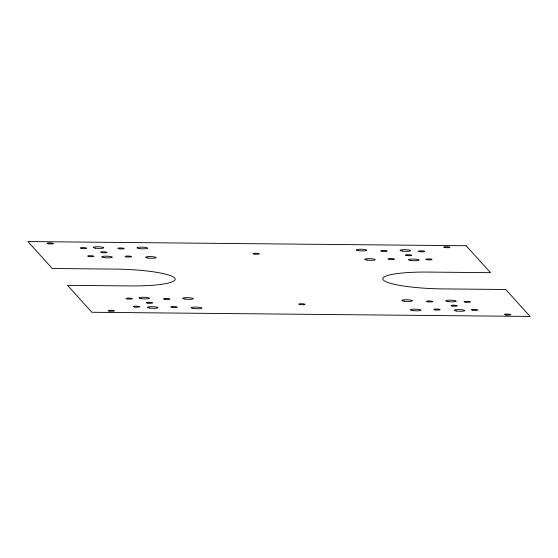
<?xml version="1.0" encoding="UTF-8"?>
<svg xmlns="http://www.w3.org/2000/svg" width="558" height="558" viewBox="0 0 558 558"><rect width="100%" height="100%" fill="white"/><g stroke="black" fill="none" stroke-linecap="round" stroke-linejoin="round"><path stroke-width="0.84" d="M466.146 245.736L27.9 241.565L52.264 268.503L114.871 269.096A52.752 8.251 1.9 0 1 174.654 278.01A52.752 8.251 1.9 0 1 130.098 285.926L67.49 285.333L91.854 312.264L530.1 316.435L505.736 289.497L443.129 288.904A52.752 8.251 1.9 0 1 383.346 279.99A52.752 8.251 1.9 0 1 427.902 272.074L490.51 272.667L466.146 245.736M147.779 303.161A3.167 0.495 1.9 0 0 152.655 302.931A3.167 0.495 1.9 0 0 148.058 302.31A3.167 0.495 1.9 0 0 147.779 303.161M164.994 299.318A3.167 0.495 1.9 0 0 169.869 299.088A3.167 0.495 1.9 0 0 165.273 298.474A3.167 0.495 1.9 0 0 164.994 299.318M127.426 298.962A3.167 0.495 1.9 0 0 132.309 298.732A3.167 0.495 1.9 0 0 127.712 298.118A3.167 0.495 1.9 0 0 127.426 298.962M134.736 307.039A3.167 0.495 1.9 0 0 139.619 306.809A3.167 0.495 1.9 0 0 135.022 306.196A3.167 0.495 1.9 0 0 134.736 307.039M172.303 307.402A3.167 0.495 1.9 0 0 177.179 307.165A3.167 0.495 1.9 0 0 172.582 306.551A3.167 0.495 1.9 0 0 172.303 307.402M149.851 308.107A5.273 0.823 1.9 0 0 157.984 307.716A5.273 0.823 1.9 0 0 150.318 306.691A5.273 0.823 1.9 0 0 149.851 308.107M193.675 308.525A5.273 0.823 1.9 0 0 201.808 308.135A5.273 0.823 1.9 0 0 194.142 307.109A5.273 0.823 1.9 0 0 193.675 308.525M185.151 299.095A5.273 0.823 1.9 0 0 193.284 298.704A5.273 0.823 1.9 0 0 185.619 297.679A5.273 0.823 1.9 0 0 185.151 299.095M141.32 298.676A5.273 0.823 1.9 0 0 149.453 298.293A5.273 0.823 1.9 0 0 141.795 297.268A5.273 0.823 1.9 0 0 141.32 298.676M109.48 311.141A3.167 0.495 1.9 0 0 114.362 310.911A3.167 0.495 1.9 0 0 109.759 310.297A3.167 0.495 1.9 0 0 109.48 311.141M300.12 304.612A3.167 0.495 1.9 0 0 305.003 304.375A3.167 0.495 1.9 0 0 300.399 303.761A3.167 0.495 1.9 0 0 300.12 304.612M254.441 254.113A3.167 0.495 1.9 0 0 259.317 253.876A3.167 0.495 1.9 0 0 254.72 253.262A3.167 0.495 1.9 0 0 254.441 254.113M48.574 243.811A3.167 0.495 1.9 0 0 53.449 243.574A3.167 0.495 1.9 0 0 48.853 242.96A3.167 0.495 1.9 0 0 48.574 243.811M445.082 247.578A3.167 0.495 1.9 0 0 449.957 247.347A3.167 0.495 1.9 0 0 445.361 246.734A3.167 0.495 1.9 0 0 445.082 247.578M505.987 314.914A3.167 0.495 1.9 0 0 510.87 314.677A3.167 0.495 1.9 0 0 506.266 314.063A3.167 0.495 1.9 0 0 505.987 314.914M139.465 248.596A5.273 0.823 1.9 0 0 147.598 248.205A5.273 0.823 1.9 0 0 139.939 247.18A5.273 0.823 1.9 0 0 139.465 248.596M104.172 257.608A5.273 0.823 1.9 0 0 112.304 257.217A5.273 0.823 1.9 0 0 104.639 256.192A5.273 0.823 1.9 0 0 104.172 257.608M147.996 258.019A5.273 0.823 1.9 0 0 156.128 257.636A5.273 0.823 1.9 0 0 148.463 256.61A5.273 0.823 1.9 0 0 147.996 258.019M95.641 248.177A5.273 0.823 1.9 0 0 103.774 247.794A5.273 0.823 1.9 0 0 96.109 246.769A5.273 0.823 1.9 0 0 95.641 248.177M119.307 248.819A3.167 0.495 1.9 0 0 124.19 248.589A3.167 0.495 1.9 0 0 119.593 247.975A3.167 0.495 1.9 0 0 119.307 248.819M81.747 248.463A3.167 0.495 1.9 0 0 86.63 248.233A3.167 0.495 1.9 0 0 82.026 247.613A3.167 0.495 1.9 0 0 81.747 248.463M126.617 256.903A3.167 0.495 1.9 0 0 131.5 256.666A3.167 0.495 1.9 0 0 126.903 256.052A3.167 0.495 1.9 0 0 126.617 256.903M102.093 252.662A3.167 0.495 1.9 0 0 106.976 252.432A3.167 0.495 1.9 0 0 102.379 251.811A3.167 0.495 1.9 0 0 102.093 252.662M89.057 256.541A3.167 0.495 1.9 0 0 93.932 256.31A3.167 0.495 1.9 0 0 89.336 255.697A3.167 0.495 1.9 0 0 89.057 256.541M406.782 255.557A3.167 0.495 1.9 0 0 411.665 255.327A3.167 0.495 1.9 0 0 407.061 254.713A3.167 0.495 1.9 0 0 406.782 255.557M389.568 259.4A3.167 0.495 1.9 0 0 394.45 259.17A3.167 0.495 1.9 0 0 389.847 258.549A3.167 0.495 1.9 0 0 389.568 259.4M410.939 260.523A5.273 0.823 1.9 0 0 419.072 260.133A5.273 0.823 1.9 0 0 411.413 259.107A5.273 0.823 1.9 0 0 410.939 260.523M382.258 251.323A3.167 0.495 1.9 0 0 387.14 251.086A3.167 0.495 1.9 0 0 382.537 250.472A3.167 0.495 1.9 0 0 382.258 251.323M427.128 259.756A3.167 0.495 1.9 0 0 432.011 259.526A3.167 0.495 1.9 0 0 427.414 258.912A3.167 0.495 1.9 0 0 427.128 259.756M358.592 250.681A5.273 0.823 1.9 0 0 366.725 250.291A5.273 0.823 1.9 0 0 359.059 249.266A5.273 0.823 1.9 0 0 358.592 250.681M367.115 260.105A5.273 0.823 1.9 0 0 375.248 259.721A5.273 0.823 1.9 0 0 367.589 258.689A5.273 0.823 1.9 0 0 367.115 260.105M419.825 251.679A3.167 0.495 1.9 0 0 424.701 251.442A3.167 0.495 1.9 0 0 420.104 250.828A3.167 0.495 1.9 0 0 419.825 251.679M402.416 251.093A5.273 0.823 1.9 0 0 410.549 250.709A5.273 0.823 1.9 0 0 402.883 249.684A5.273 0.823 1.9 0 0 402.416 251.093M427.937 301.822A3.167 0.495 1.9 0 0 432.82 301.585A3.167 0.495 1.9 0 0 428.223 300.971A3.167 0.495 1.9 0 0 427.937 301.822M412.801 310.604A5.273 0.823 1.9 0 0 420.934 310.22A5.273 0.823 1.9 0 0 413.269 309.195A5.273 0.823 1.9 0 0 412.801 310.604M456.625 311.022A5.273 0.823 1.9 0 0 464.758 310.632A5.273 0.823 1.9 0 0 457.093 309.606A5.273 0.823 1.9 0 0 456.625 311.022M465.505 302.178A3.167 0.495 1.9 0 0 470.38 301.948A3.167 0.495 1.9 0 0 465.784 301.327A3.167 0.495 1.9 0 0 465.505 302.178M472.814 310.255A3.167 0.495 1.9 0 0 477.69 310.025A3.167 0.495 1.9 0 0 473.093 309.411A3.167 0.495 1.9 0 0 472.814 310.255M448.095 301.592A5.273 0.823 1.9 0 0 456.228 301.208A5.273 0.823 1.9 0 0 448.562 300.183A5.273 0.823 1.9 0 0 448.095 301.592M404.271 301.18A5.273 0.823 1.9 0 0 412.404 300.79A5.273 0.823 1.9 0 0 404.738 299.765A5.273 0.823 1.9 0 0 404.271 301.18M452.461 306.056A3.167 0.495 1.9 0 0 457.344 305.826A3.167 0.495 1.9 0 0 452.747 305.212A3.167 0.495 1.9 0 0 452.461 306.056M435.247 309.899A3.167 0.495 1.9 0 0 440.129 309.669A3.167 0.495 1.9 0 0 435.533 309.055A3.167 0.495 1.9 0 0 435.247 309.899"/></g></svg>
